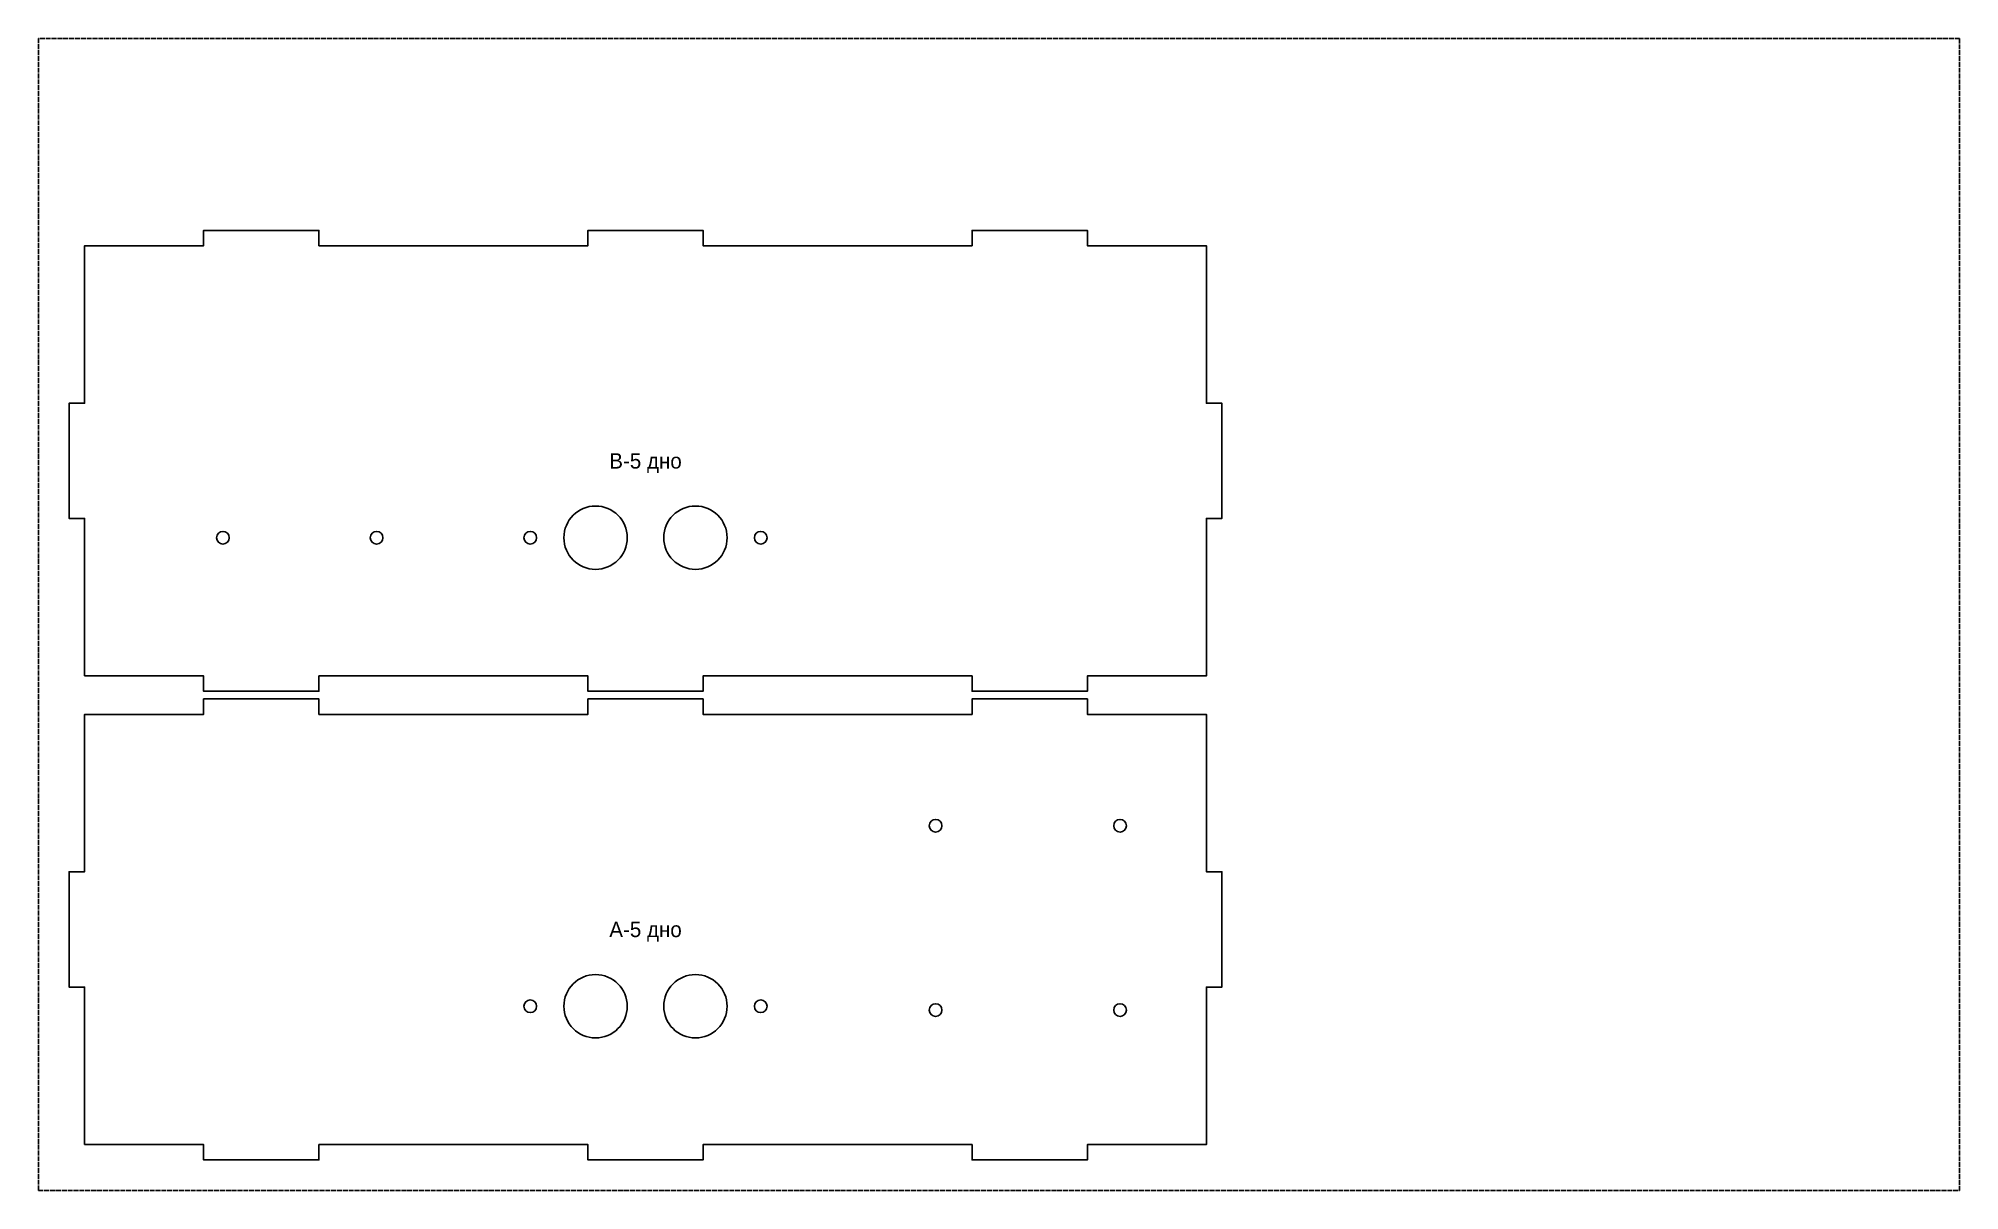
# Model space of a CAD drawing. Header units: millimetres. Extents: x 0 to 500, y 0 to 300.
import ezdxf
from ezdxf.enums import TextEntityAlignment as Align

# ---------------------------------------------------------------- set-up
doc = ezdxf.new("R2010")
doc.units = ezdxf.units.MM
doc.linetypes.add('DASHED', pattern=[1.524, 1.27, -0.254])
for name, color, linetype in [('CUT', 1, 'Continuous'), ('ENGRAVE', 5, 'Continuous'), ('FIELD_500x300', 8, 'DASHED')]:
    doc.layers.add(name, color=color, linetype=linetype)

msp = doc.modelspace()

# ---------------------------------------------------------------- linework, layer by layer
at = {"layer": 'CUT'}
for points in [[(12, 134), (43, 134), (43, 130), (73, 130), (73, 134), (143, 134), (143, 130), (173, 130), (173, 134), (243, 134), (243, 130), (273, 130), (273, 134), (304, 134), (304, 175), (308, 175), (308, 205), (304, 205), (304, 246), (273, 246), (273, 250), (243, 250), (243, 246), (173, 246), (173, 250), (143, 250), (143, 246), (73, 246), (73, 250), (43, 250), (43, 246), (12, 246), (12, 205), (8, 205), (8, 175), (12, 175)], [(12, 12), (43, 12), (43, 8), (73, 8), (73, 12), (143, 12), (143, 8), (173, 8), (173, 12), (243, 12), (243, 8), (273, 8), (273, 12), (304, 12), (304, 53), (308, 53), (308, 83), (304, 83), (304, 124), (273, 124), (273, 128), (243, 128), (243, 124), (173, 124), (173, 128), (143, 128), (143, 124), (73, 124), (73, 128), (43, 128), (43, 124), (12, 124), (12, 83), (8, 83), (8, 53), (12, 53)]]:
    msp.add_lwpolyline(points, close=True, dxfattribs=at)
for centre, radius in [((145, 170), 8.25), ((171, 170), 8.25), ((48, 170), 1.65), ((88, 170), 1.65), ((128, 170), 1.65), ((188, 170), 1.65), ((233.5, 95), 1.65), ((281.5, 95), 1.65), ((145, 48), 8.25), ((171, 48), 8.25), ((128, 48), 1.65), ((188, 48), 1.65), ((233.5, 47), 1.65), ((281.5, 47), 1.65)]:
    msp.add_circle(centre, radius, dxfattribs=at)
at = {"layer": 'FIELD_500x300'}
msp.add_lwpolyline([(0, 0), (500, 0), (500, 300), (0, 300)], close=True, dxfattribs=at)

# ---------------------------------------------------------------- texts
at = {"layer": 'ENGRAVE'}
for s, p in [('B-5 дно', (158, 190)), ('A-5 дно', (158, 68))]:
    msp.add_text(s, height=4, dxfattribs=at).set_placement(p, align=Align.MIDDLE_CENTER)

doc.saveas('drawing.dxf')
